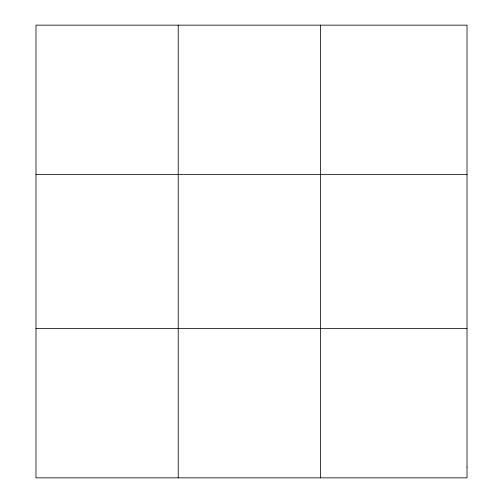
<?xml version="1.0" encoding="UTF-8"?>
<svg xmlns="http://www.w3.org/2000/svg" width="503" height="503" viewBox="0 0 503 503"><rect width="100%" height="100%" fill="white"/><g stroke="black" fill="none" stroke-linecap="round" stroke-linejoin="round"><path stroke-width="0.75" d="M178.225 477.85L178.225 25.15M320.468 477.85L320.468 25.15M35.983 174.541L467.017 174.541M35.983 328.459L467.017 328.459M467.017 467.18L467.017 477.85L35.983 477.85L35.983 25.15L467.017 25.15L467.017 467.18"/></g></svg>
